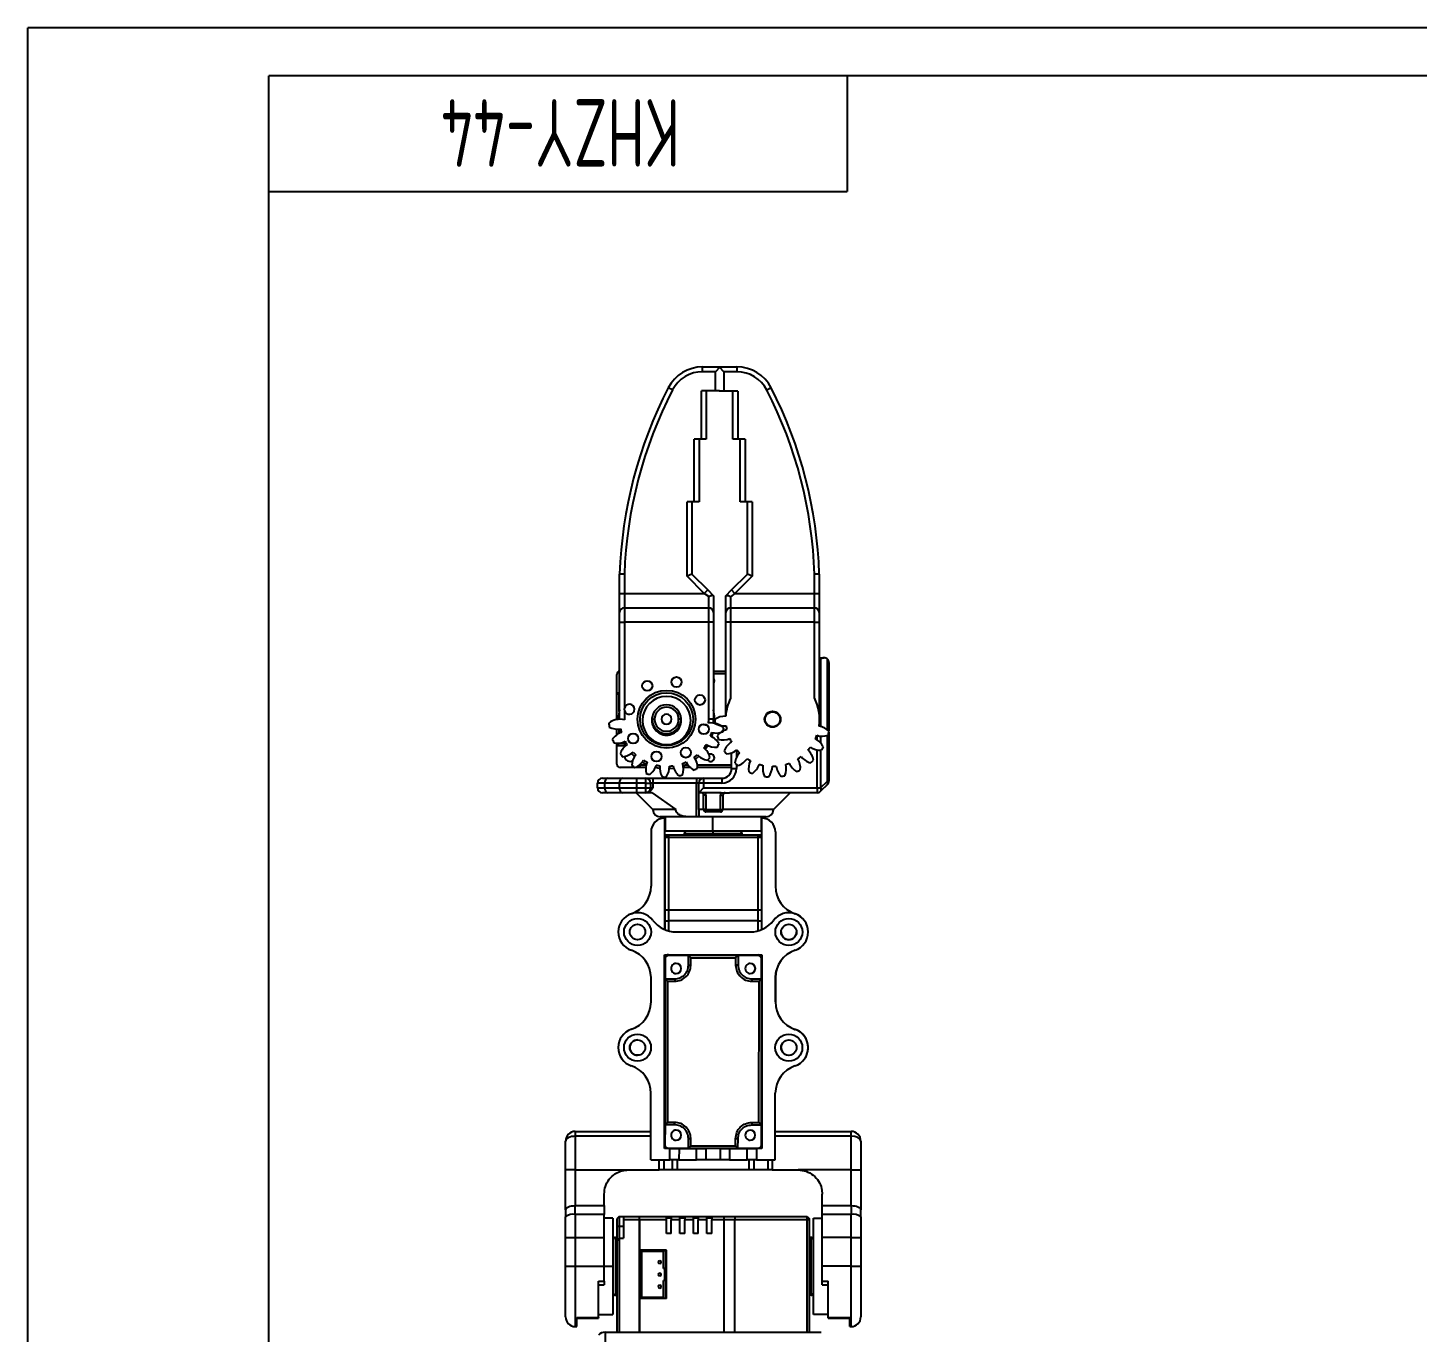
# Model space of a CAD drawing. Header units: millimetres. Extents: x 87 to 927, y 46 to 640.
# Drawn here: x 86.9 to 375.2, y 369.2 to 640 of the extents above; entities that cross this region are included whole.
import ezdxf
from ezdxf.enums import TextEntityAlignment as Align

# ---------------------------------------------------------------- set-up
doc = ezdxf.new("R2010")
doc.units = ezdxf.units.MM
for name, color, linetype in [('1轮廓实线层', 7, 'Continuous'), ('2细线层', 4, 'Continuous'), ('6文字层', 3, 'Continuous'), ('图框层', 7, 'Continuous')]:
    doc.layers.add(name, color=color, linetype=linetype)
doc.styles.add('PC_TEXTSTYLE', font='ISOCP.SHX', dxfattribs={"width": 0.707, "bigfont": 'GBCBIG.SHX'})

# ---------------------------------------------------------------- blocks, each defined once
blk = doc.blocks.new('ZwmFrameMain_图样代号')
at = {"layer": '2细线层', "linetype": 'Continuous'}
for p in [(60, 0), (0, -12)]:
    blk.add_line(p, (60, -12), dxfattribs=at)
at = {"layer": '6文字层', "style": 'PC_TEXTSTYLE', "width": 2.827942}
blk.add_attdef('图样代号', text='', height=7, rotation=180, dxfattribs=at).set_placement((58.24, -2.4), (2.35, -2.4), align=Align.FIT)
blk = doc.blocks.new('ZwmFrameMain_A3^_^无分区图框^_^landscape')
at = {"layer": '1轮廓实线层'}
for p in [(0, 0), (390, 287)]:
    blk.add_line(p, (0, 287), dxfattribs=at)
at = {"layer": '2细线层'}
for p in [(-25, -5), (395, 292)]:
    blk.add_line(p, (-25, 292), dxfattribs=at)

msp = doc.modelspace()

# ---------------------------------------------------------------- linework, layer by layer
at = {"color": 7, "linetype": 'Continuous', "lineweight": 25}
for p, q in [((226.908, 568.596), (226.908, 569.596)), ((226.908, 569.596), (230.59, 569.596)), ((229.59, 568.596), (226.908, 568.596)), ((229.59, 568.596), (230.59, 569.596)), ((229.59, 564.596), (229.59, 568.596)), ((230.32, 569.587), (231.32, 568.587)), ((230.59, 569.596), (230.59, 569.587)), ((230.59, 569.587), (234.03, 569.587)), ((231.32, 568.587), (231.32, 564.587)), ((234.03, 568.587), (231.32, 568.587)), ((234.03, 569.587), (234.03, 568.587)), ((220.69, 564.811), (219.802, 565.27)), ((241.15, 565.236), (240.26, 564.78)), ((229.59, 564.596), (226.69, 564.596)), ((226.69, 554.596), (226.69, 564.596)), ((227.69, 564.596), (227.69, 554.596)), ((230.455, 564.596), (229.59, 564.596)), ((230.32, 564.587), (230.32, 564.596)), ((231.32, 564.587), (230.32, 564.587)), ((234.22, 564.587), (231.32, 564.587)), ((233.22, 554.587), (233.22, 564.587)), ((234.22, 564.587), (234.22, 554.587)), ((226.69, 554.596), (225.19, 554.596)), ((225.19, 541.596), (225.19, 554.596)), ((226.19, 554.596), (226.19, 541.596)), ((227.69, 554.596), (226.69, 554.596)), ((234.22, 554.587), (233.22, 554.587)), ((235.72, 554.587), (234.22, 554.587)), ((234.72, 541.587), (234.72, 554.587)), ((235.72, 554.587), (235.72, 541.587)), ((225.19, 541.596), (223.69, 541.596)), ((223.69, 526.182), (223.69, 541.596)), ((224.69, 541.596), (224.69, 526.596)), ((226.19, 541.596), (225.19, 541.596)), ((235.72, 541.587), (234.72, 541.587)), ((237.22, 541.587), (235.72, 541.587)), ((236.22, 526.587), (236.22, 541.587)), ((237.22, 541.587), (237.22, 526.173)), ((209.69, 522.596), (209.69, 526.596)), ((210.69, 526.579), (210.69, 522.596)), ((224.69, 526.596), (223.69, 526.182)), ((227.275, 522.596), (223.69, 526.182)), ((224.69, 526.596), (227.983, 523.303)), ((232.927, 523.294), (236.22, 526.587)), ((237.22, 526.173), (233.634, 522.587)), ((237.22, 526.173), (236.22, 526.587)), ((250.123, 522.587), (250.123, 526.572)), ((251.123, 526.587), (251.123, 522.587)), ((209.69, 522.596), (210.69, 522.596)), ((209.69, 518.596), (209.69, 522.596)), ((210.69, 522.596), (210.69, 519.596)), ((210.69, 522.596), (227.275, 522.596)), ((227.983, 523.303), (227.275, 522.596)), ((228.19, 521.91), (227.275, 522.596)), ((227.983, 523.303), (229.178, 522.107)), ((228.19, 519.596), (228.19, 521.91)), ((229.178, 522.107), (229.19, 522.096)), ((229.19, 522.096), (229.19, 518.596)), ((231.72, 522.087), (231.731, 522.099)), ((231.72, 518.587), (231.72, 522.087)), ((231.731, 522.099), (232.927, 523.294)), ((233.634, 522.587), (232.72, 521.902)), ((232.72, 521.902), (232.72, 519.587)), ((233.634, 522.587), (232.927, 523.294)), ((233.634, 522.587), (250.123, 522.587)), ((250.123, 519.587), (250.123, 522.587)), ((250.123, 522.587), (251.123, 522.587)), ((251.123, 522.587), (251.123, 518.587)), ((210.69, 519.596), (210.69, 516.596)), ((210.69, 519.596), (228.19, 519.596)), ((228.19, 516.596), (228.19, 519.596)), ((232.72, 519.587), (232.72, 516.587)), ((232.72, 519.587), (250.123, 519.587)), ((250.123, 516.587), (250.123, 519.587)), ((209.69, 516.596), (209.69, 518.596)), ((209.69, 496.466), (209.69, 516.596)), ((209.69, 516.596), (210.69, 516.596)), ((210.69, 516.596), (210.69, 498.774)), ((228.19, 516.596), (210.69, 516.596)), ((228.19, 496.466), (228.19, 516.596)), ((229.19, 516.596), (228.19, 516.596)), ((229.19, 518.596), (229.19, 516.596)), ((229.19, 516.596), (229.19, 496.466)), ((231.72, 516.587), (231.72, 518.587)), ((231.72, 497.231), (231.72, 516.587)), ((232.72, 516.587), (231.72, 516.587)), ((232.72, 516.587), (232.72, 500.828)), ((250.123, 516.587), (232.72, 516.587)), ((250.123, 500.899), (250.123, 516.587)), ((250.123, 516.587), (251.123, 516.587)), ((251.123, 518.587), (251.123, 516.587)), ((251.123, 516.587), (251.123, 497.601)), ((251.123, 509.216), (252.115, 509.216)), ((251.123, 508.639), (251.408, 508.923)), ((253.115, 508.216), (253.115, 493.972)), ((209.115, 501.966), (209.115, 505.766)), ((229.19, 506.466), (231.72, 506.466)), ((229.19, 505.966), (231.72, 505.966)), ((209.115, 501.966), (209.615, 501.466)), ((209.115, 501.966), (209.69, 501.966)), ((209.115, 496.403), (209.115, 501.966)), ((209.615, 501.466), (209.69, 501.466)), ((209.615, 498.079), (209.615, 501.466)), ((210.69, 498.307), (210.69, 496.364)), ((216.44, 496.466), (216.94, 496.466)), ((222.44, 496.466), (221.94, 496.466)), ((229.19, 496.466), (228.19, 496.466)), ((209.115, 493.235), (209.115, 494.442)), ((209.615, 494.353), (209.786, 493.607)), ((209.615, 493.528), (209.615, 494.353)), ((227.44, 495.316), (227.625, 495.335)), ((253.115, 493.692), (253.115, 483.63)), ((209.115, 490.966), (209.115, 491.499)), ((209.615, 491.466), (209.115, 490.966)), ((210.929, 490.966), (209.115, 490.966)), ((209.115, 487.166), (209.115, 490.966)), ((209.615, 491.466), (209.615, 491.524)), ((210.64, 491.466), (209.615, 491.466)), ((210.498, 491.739), (210.929, 490.966)), ((227.48, 490.27), (227.981, 491.015)), ((214.41, 487.573), (215.233, 487.144)), ((225.432, 488.21), (226.141, 488.793)), ((232.94, 486.216), (232.94, 489.483)), ((212.806, 486.466), (209.815, 486.466)), ((213.615, 486.466), (212.988, 486.466)), ((213.615, 486.466), (214.115, 486.966)), ((213.615, 486.466), (213.615, 486.821)), ((215.112, 486.466), (213.615, 486.466)), ((214.115, 486.966), (214.115, 487.241)), ((215.189, 486.966), (214.115, 486.966)), ((217.218, 486.466), (217.098, 486.466)), ((220.013, 486.232), (220.947, 486.33)), ((224.351, 486.466), (222.919, 486.466)), ((223.886, 486.966), (223.239, 486.966)), ((232.94, 486.966), (225.824, 486.966)), ((232.94, 486.466), (225.856, 486.466)), ((232.94, 486.216), (233.94, 486.216)), ((206.579, 483.216), (205.115, 483.216)), ((205.115, 482.216), (205.115, 483.216)), ((205.115, 482.216), (206.579, 482.216)), ((206.115, 484.216), (207.286, 484.216)), ((209.65, 483.216), (206.579, 483.216)), ((206.579, 483.216), (206.579, 482.216)), ((206.579, 482.216), (209.65, 482.216)), ((207.286, 484.216), (210.357, 484.216)), ((213.186, 483.216), (209.65, 483.216)), ((209.65, 482.216), (209.65, 483.216)), ((209.65, 482.216), (213.186, 482.216)), ((210.357, 484.216), (213.186, 484.216)), ((213.186, 484.216), (213.186, 483.216)), ((213.186, 484.216), (215.118, 484.216)), ((215.118, 483.216), (213.186, 483.216)), ((213.186, 483.216), (213.186, 482.216)), ((213.186, 482.216), (213.186, 481.216)), ((213.186, 482.216), (215.118, 482.216)), ((215.118, 483.216), (215.118, 484.216)), ((215.118, 484.216), (216.618, 484.216)), ((215.118, 482.216), (215.118, 483.216)), ((215.118, 483.216), (216.118, 483.216)), ((215.118, 481.216), (215.118, 482.216)), ((215.118, 482.216), (216.118, 482.216)), ((216.118, 483.216), (216.118, 482.216)), ((216.618, 483.216), (216.118, 483.216)), ((216.118, 482.216), (216.618, 482.216)), ((216.618, 484.216), (216.618, 483.216)), ((216.618, 484.216), (225.618, 484.216)), ((216.618, 483.216), (216.618, 482.216)), ((225.618, 483.216), (216.618, 483.216)), ((225.618, 484.216), (225.618, 483.216)), ((225.618, 484.216), (227.118, 484.216)), ((226.118, 483.216), (225.618, 483.216)), ((225.618, 476.216), (225.618, 483.216)), ((226.118, 481.216), (226.118, 483.216)), ((227.118, 483.216), (226.118, 483.216)), ((227.118, 482.216), (226.118, 481.216)), ((227.118, 484.216), (227.118, 483.216)), ((227.118, 484.216), (230.94, 484.216)), ((230.94, 483.216), (227.118, 483.216)), ((227.118, 483.216), (227.118, 482.216)), ((227.118, 482.216), (250.7, 482.216)), ((230.94, 484.216), (230.94, 483.216)), ((250.7, 482.216), (250.7, 481.216)), ((250.7, 482.216), (251.408, 482.216)), ((251.408, 482.216), (252.822, 483.63)), ((252.822, 482.923), (251.408, 481.509)), ((252.822, 483.63), (253.115, 483.63)), ((207.286, 481.216), (206.115, 481.216)), ((210.357, 481.216), (207.286, 481.216)), ((213.186, 481.216), (210.357, 481.216)), ((213.115, 481.216), (216.615, 477.716)), ((215.118, 481.216), (213.186, 481.216)), ((215.203, 481.216), (215.118, 481.216)), ((216.467, 481.216), (215.203, 481.216)), ((216.467, 481.216), (221.355, 477.716)), ((227.481, 481.216), (226.118, 481.216)), ((226.118, 477.716), (226.118, 481.216)), ((227.615, 480.716), (227.115, 480.716)), ((227.115, 477.716), (227.115, 480.716)), ((230.749, 481.216), (227.481, 481.216)), ((227.615, 480.716), (227.615, 477.716)), ((230.615, 480.716), (231.115, 480.716)), ((230.615, 477.716), (230.615, 480.716)), ((230.749, 481.216), (232.481, 481.216)), ((231.115, 480.716), (231.115, 477.716)), ((250.7, 481.216), (232.481, 481.216)), ((241.615, 477.716), (245.115, 481.216)), ((221.355, 477.716), (216.615, 477.716)), ((224.119, 476.216), (218.115, 476.216)), ((219.015, 475.916), (219.015, 452.815)), ((219.115, 475.916), (219.015, 475.916)), ((219.115, 476.216), (219.115, 473.216)), ((225.618, 476.216), (224.119, 476.216)), ((226.118, 476.216), (225.618, 476.216)), ((227.115, 477.716), (226.118, 477.716)), ((240.115, 476.216), (226.118, 476.216)), ((227.615, 477.716), (227.115, 477.716)), ((227.615, 477.716), (230.615, 477.716)), ((227.615, 477.716), (227.615, 477.216)), ((230.615, 477.216), (227.615, 477.216)), ((229.06, 473.216), (229.06, 476.216)), ((230.615, 477.716), (230.615, 477.216)), ((230.615, 477.716), (231.115, 477.716)), ((241.615, 477.716), (231.115, 477.716)), ((239.115, 473.216), (239.115, 476.216)), ((239.215, 475.916), (239.115, 475.916)), ((239.215, 452.809), (239.215, 475.916)), ((216.215, 473.116), (216.215, 461.79)), ((229.06, 473.216), (219.115, 473.216)), ((239.115, 473.216), (229.06, 473.216)), ((229.115, 472.716), (229.115, 473.216)), ((242.015, 473.116), (242.015, 461.79)), ((219.615, 472.416), (219.015, 472.416)), ((219.515, 471.916), (219.015, 472.416)), ((219.115, 471.916), (219.615, 472.416)), ((219.115, 456.916), (219.115, 471.916)), ((219.815, 472.416), (219.615, 472.416)), ((238.415, 472.416), (219.815, 472.416)), ((219.815, 472.416), (219.815, 471.916)), ((219.815, 471.916), (219.815, 456.916)), ((238.415, 471.916), (219.815, 471.916)), ((223.115, 472.716), (223.115, 472.416)), ((229.115, 472.716), (229.115, 472.416)), ((235.115, 472.416), (235.115, 472.716)), ((238.415, 471.916), (238.415, 472.416)), ((238.615, 472.416), (238.415, 472.416)), ((238.415, 456.916), (238.415, 471.916)), ((239.215, 472.416), (238.67, 472.416)), ((238.925, 472.126), (239.215, 472.416)), ((239.115, 471.916), (239.115, 456.916)), ((219.115, 456.916), (219.815, 456.916)), ((219.115, 454.616), (219.115, 456.916)), ((219.815, 456.916), (238.415, 456.916)), ((219.815, 456.916), (219.815, 454.616)), ((238.415, 456.916), (239.115, 456.916)), ((238.415, 454.616), (238.415, 456.916)), ((239.115, 456.916), (239.115, 454.616)), ((219.115, 454.616), (219.815, 454.616)), ((219.115, 452.772), (219.115, 454.616)), ((238.415, 454.616), (219.815, 454.616)), ((238.415, 454.616), (239.115, 454.616)), ((239.115, 454.616), (239.115, 452.766)), ((221.415, 452.313), (236.815, 452.308)), ((219, 407.394), (219.013, 447.594)), ((219.013, 447.594), (219.824, 447.594)), ((219.824, 447.594), (238.424, 447.588)), ((223.974, 447.433), (219.824, 447.434)), ((223.973, 445.433), (223.974, 447.433)), ((223.974, 447.433), (224.474, 446.932)), ((234.274, 447.429), (223.974, 447.433)), ((224.473, 445.432), (224.474, 446.932)), ((224.474, 446.932), (233.774, 446.93)), ((233.774, 446.93), (233.773, 445.43)), ((233.774, 446.93), (234.274, 447.429)), ((234.274, 447.429), (234.273, 445.429)), ((238.424, 447.428), (234.274, 447.429)), ((238.424, 447.588), (239.213, 447.588)), ((239.213, 447.588), (239.2, 407.388)), ((219.124, 446.734), (219.123, 442.584)), ((223.973, 445.433), (224.473, 445.432)), ((234.273, 445.429), (233.773, 445.43)), ((239.123, 442.578), (239.124, 446.728)), ((216.21, 437.789), (216.212, 442.841)), ((219.123, 442.584), (219.113, 412.284)), ((219.622, 442.084), (219.123, 442.584)), ((219.123, 442.584), (221.123, 442.584)), ((219.622, 442.084), (219.613, 412.784)), ((219.622, 442.084), (221.122, 442.084)), ((221.123, 442.584), (221.122, 442.084)), ((237.123, 442.578), (237.122, 442.078)), ((237.122, 442.078), (238.622, 442.078)), ((237.123, 442.578), (239.123, 442.578)), ((238.613, 412.778), (238.622, 442.078)), ((239.123, 442.578), (238.622, 442.078)), ((239.113, 412.278), (239.123, 442.578)), ((242.01, 437.781), (242.012, 442.833)), ((242.015, 442.842), (242.015, 437.79)), ((216.2, 404.995), (216.204, 418.841)), ((242, 404.987), (242.004, 418.833)), ((219.113, 412.284), (219.613, 412.784)), ((221.113, 412.784), (219.613, 412.784)), ((221.113, 412.284), (221.113, 412.784)), ((237.113, 412.778), (238.613, 412.778)), ((237.113, 412.778), (237.113, 412.278)), ((238.613, 412.778), (239.113, 412.278)), ((200.49, 410.916), (200.49, 409.916)), ((200.49, 410.916), (216.202, 410.916)), ((200.49, 409.916), (200.49, 402.916)), ((219.113, 412.284), (219.112, 408.134)), ((221.113, 412.284), (219.113, 412.284)), ((223.961, 407.433), (223.962, 409.433)), ((223.962, 409.433), (224.462, 409.432)), ((224.462, 407.932), (224.462, 409.432)), ((233.762, 407.93), (233.762, 409.43)), ((233.762, 409.43), (234.262, 409.429)), ((234.261, 407.429), (234.262, 409.429)), ((237.113, 412.278), (239.113, 412.278)), ((239.112, 408.128), (239.113, 412.278)), ((242.002, 410.916), (257.74, 410.916)), ((257.74, 409.916), (257.74, 410.916)), ((257.74, 402.916), (257.74, 409.916)), ((198.49, 402.916), (198.49, 408.916)), ((220.098, 407.394), (219, 407.394)), ((219.811, 407.434), (223.961, 407.433)), ((220.098, 404.994), (220.098, 407.394)), ((220.098, 407.394), (222.019, 407.393)), ((222.019, 407.393), (222.018, 404.993)), ((222.019, 407.393), (225.682, 407.392)), ((222.1, 407.433), (222.1, 407.393)), ((224.462, 407.932), (223.961, 407.433)), ((223.961, 407.433), (234.261, 407.429)), ((224.462, 407.932), (233.762, 407.93)), ((225.681, 404.992), (225.682, 407.392)), ((225.682, 407.392), (227.602, 407.391)), ((227.602, 407.391), (227.602, 404.991)), ((230.598, 407.39), (227.602, 407.391)), ((230.598, 404.99), (230.598, 407.39)), ((230.598, 407.39), (232.519, 407.39)), ((232.519, 407.39), (232.518, 404.99)), ((232.519, 407.39), (236.182, 407.389)), ((234.261, 407.429), (233.762, 407.93)), ((234.261, 407.429), (238.411, 407.428)), ((236.1, 407.429), (236.1, 407.389)), ((236.181, 404.989), (236.182, 407.389)), ((236.182, 407.389), (238.102, 407.388)), ((238.102, 407.388), (238.102, 404.988)), ((239.2, 407.388), (238.102, 407.388)), ((259.74, 408.916), (259.74, 402.916)), ((216.2, 404.995), (220.098, 404.994)), ((222.018, 404.993), (220.098, 404.994)), ((220.629, 404.994), (220.629, 402.916)), ((222.018, 404.993), (225.681, 404.992)), ((227.602, 404.991), (225.681, 404.992)), ((230.598, 404.99), (227.602, 404.991)), ((232.518, 404.99), (230.598, 404.99)), ((232.518, 404.99), (236.181, 404.989)), ((238.102, 404.988), (236.181, 404.989)), ((237.6, 402.916), (237.6, 404.988)), ((238.102, 404.988), (242, 404.987)), ((200.49, 402.916), (198.49, 402.916)), ((198.49, 394.64), (198.49, 402.916)), ((200.49, 402.916), (200.49, 395.521)), ((200.49, 402.916), (211.49, 402.916)), ((211.49, 402.916), (217.927, 402.916)), ((218.867, 402.916), (217.927, 402.916)), ((220.629, 402.916), (218.867, 402.916)), ((221.629, 402.916), (220.629, 402.916)), ((236.6, 402.916), (221.629, 402.916)), ((237.6, 402.916), (236.6, 402.916)), ((240.487, 402.916), (237.6, 402.916)), ((241.353, 402.916), (240.487, 402.916)), ((241.353, 402.916), (246.74, 402.916)), ((257.74, 402.916), (246.74, 402.916)), ((257.74, 395.521), (257.74, 402.916)), ((257.74, 402.916), (259.74, 402.916)), ((259.74, 402.916), (259.74, 394.64)), ((206.49, 395.521), (206.49, 397.916)), ((251.74, 395.521), (251.74, 397.916)), ((200.49, 393.701), (200.49, 395.521)), ((200.49, 395.521), (206.49, 395.521)), ((206.49, 395.521), (206.49, 393.701)), ((251.74, 395.521), (257.74, 395.521)), ((251.74, 393.701), (251.74, 395.521)), ((257.74, 395.521), (257.74, 393.701)), ((198.49, 394.64), (198.49, 393.184)), ((198.49, 388.916), (198.49, 393.184)), ((200.49, 393.701), (200.49, 388.916)), ((206.49, 393.701), (200.49, 393.701)), ((206.49, 388.916), (206.49, 393.701)), ((208.315, 392.916), (206.49, 392.916)), ((208.315, 392.916), (208.315, 382.916)), ((209.615, 393.241), (209.115, 392.741)), ((209.115, 392.741), (209.115, 391.241)), ((209.615, 393.241), (209.615, 391.241)), ((209.615, 393.241), (210.515, 393.241)), ((210.515, 393.241), (213.815, 393.241)), ((210.515, 393.241), (210.515, 392.541)), ((210.515, 392.541), (210.515, 388.741)), ((213.815, 392.541), (210.515, 392.541)), ((213.815, 392.541), (213.815, 393.241)), ((213.815, 393.241), (219.415, 393.241)), ((213.815, 369.241), (213.815, 392.541)), ((213.815, 392.541), (213.815, 386.238)), ((219.415, 392.541), (213.815, 392.541)), ((219.415, 392.541), (219.415, 393.241)), ((219.415, 393.241), (220.415, 393.241)), ((219.415, 392.991), (220.415, 392.991)), ((220.415, 392.891), (219.415, 392.891)), ((219.415, 389.741), (219.415, 392.541)), ((220.415, 393.241), (222.215, 393.241)), ((220.415, 393.241), (220.415, 392.541)), ((220.415, 389.741), (220.415, 392.541)), ((222.215, 392.541), (220.415, 392.541)), ((222.215, 392.541), (222.215, 393.241)), ((222.215, 393.241), (223.215, 393.241)), ((222.215, 392.991), (223.215, 392.991)), ((223.215, 392.891), (222.215, 392.891)), ((222.215, 389.741), (222.215, 392.541)), ((223.215, 393.241), (225.015, 393.241)), ((223.215, 393.241), (223.215, 392.541)), ((223.215, 389.741), (223.215, 392.541)), ((225.015, 392.541), (223.215, 392.541)), ((225.015, 392.541), (225.015, 393.241)), ((225.015, 393.241), (226.015, 393.241)), ((225.015, 392.991), (226.015, 392.991)), ((226.015, 392.891), (225.015, 392.891)), ((225.015, 389.741), (225.015, 392.541)), ((226.015, 393.241), (227.815, 393.241)), ((226.015, 393.241), (226.015, 392.541)), ((226.015, 389.741), (226.015, 392.541)), ((227.815, 392.541), (226.015, 392.541)), ((227.815, 392.541), (227.815, 393.241)), ((227.815, 393.241), (228.815, 393.241)), ((227.815, 392.991), (228.815, 392.991)), ((228.815, 392.891), (227.815, 392.891)), ((227.815, 389.741), (227.815, 392.541)), ((228.815, 393.241), (231.315, 393.241)), ((228.815, 393.241), (228.815, 392.541)), ((228.815, 389.741), (228.815, 392.541)), ((231.315, 392.541), (228.815, 392.541)), ((231.315, 393.241), (233.615, 393.241)), ((231.315, 393.241), (231.315, 392.541)), ((233.615, 392.541), (231.315, 392.541)), ((231.315, 392.541), (231.315, 369.241)), ((233.615, 393.241), (248.615, 393.241)), ((233.615, 393.241), (233.615, 392.541)), ((233.615, 369.241), (233.615, 392.541)), ((248.615, 392.541), (233.615, 392.541)), ((248.615, 393.241), (249.115, 392.741)), ((248.615, 369.241), (248.615, 392.541)), ((249.115, 392.541), (249.115, 392.741)), ((249.115, 369.241), (249.115, 392.541)), ((249.915, 372.916), (249.915, 392.916)), ((249.915, 392.916), (251.74, 392.916)), ((251.74, 388.916), (251.74, 393.701)), ((257.74, 393.701), (251.74, 393.701)), ((257.74, 388.916), (257.74, 393.701)), ((259.74, 393.184), (259.74, 394.64)), ((259.74, 393.184), (259.74, 388.916)), ((209.115, 391.241), (209.615, 391.241)), ((209.615, 391.241), (210.515, 391.241)), ((220.415, 389.741), (219.415, 389.741)), ((223.215, 389.741), (222.215, 389.741)), ((226.015, 389.741), (225.015, 389.741)), ((228.815, 389.741), (227.815, 389.741)), ((198.49, 388.916), (200.49, 388.916)), ((198.49, 382.916), (198.49, 388.916)), ((200.49, 388.916), (200.49, 382.916)), ((200.49, 388.916), (206.49, 388.916)), ((206.49, 382.916), (206.49, 388.916)), ((208.815, 388.916), (208.815, 376.916)), ((208.815, 388.916), (209.115, 388.916)), ((209.115, 388.241), (209.615, 388.741)), ((209.115, 388.241), (209.115, 369.241)), ((209.615, 388.741), (209.615, 369.241)), ((209.615, 388.741), (210.515, 388.741)), ((249.415, 388.916), (249.115, 388.916)), ((249.415, 376.916), (249.415, 388.916)), ((257.74, 388.916), (251.74, 388.916)), ((251.74, 382.916), (251.74, 388.916)), ((257.74, 382.916), (257.74, 388.916)), ((257.74, 388.916), (259.74, 388.916)), ((259.74, 388.916), (259.74, 382.916)), ((219.415, 386.238), (213.815, 386.238)), ((214.015, 386.188), (214.015, 376.288)), ((214.015, 386.188), (219.215, 386.188)), ((214.015, 386.188), (219.215, 386.188)), ((214.015, 386.188), (214.015, 386.188)), ((218.815, 385.988), (214.215, 385.988)), ((214.215, 385.988), (214.215, 376.488)), ((218.815, 385.988), (214.215, 385.988)), ((217.715, 383.778), (217.715, 383.776)), ((218.015, 383.478), (218.015, 383.476)), ((218.315, 383.776), (218.315, 383.778)), ((218.815, 382.495), (218.815, 385.988)), ((219.215, 386.188), (219.215, 376.288)), ((219.215, 386.188), (219.215, 386.188)), ((219.415, 376.238), (219.415, 386.238)), ((198.49, 372.416), (198.49, 382.916)), ((198.49, 382.916), (200.49, 382.916)), ((200.49, 382.916), (206.49, 382.916)), ((206.49, 379.855), (206.49, 382.916)), ((208.315, 382.916), (208.315, 372.916)), ((217.715, 381.238), (217.715, 381.236)), ((218.015, 380.938), (218.015, 380.936)), ((218.315, 381.236), (218.315, 381.238)), ((219.015, 382.495), (218.815, 382.495)), ((218.815, 382.495), (219.015, 382.495)), ((218.815, 382.495), (218.815, 382.495)), ((219.015, 382.495), (219.015, 379.981)), ((257.74, 382.916), (251.74, 382.916)), ((251.74, 379.855), (251.74, 382.916)), ((257.74, 382.916), (259.74, 382.916)), ((259.74, 382.916), (259.74, 372.416)), ((205.29, 379.855), (206.49, 379.855)), ((205.29, 372.319), (205.29, 379.855)), ((205.29, 379.1), (206.49, 379.1)), ((205.29, 377.916), (205.315, 377.916)), ((205.315, 372.916), (205.315, 379.1)), ((206.49, 379.855), (206.49, 379.1)), ((217.715, 378.698), (217.715, 378.696)), ((218.015, 378.398), (218.015, 378.396)), ((218.315, 378.696), (218.315, 378.698)), ((218.815, 376.488), (218.815, 379.981)), ((219.015, 379.981), (218.815, 379.981)), ((251.74, 379.855), (252.94, 379.855)), ((251.74, 379.1), (251.74, 379.855)), ((251.74, 379.1), (252.94, 379.1)), ((252.915, 379.1), (252.915, 372.916)), ((252.94, 377.916), (252.915, 377.916)), ((252.94, 372.319), (252.94, 379.855)), ((208.815, 376.916), (209.115, 376.916)), ((213.815, 376.238), (213.815, 369.241)), ((219.415, 376.238), (213.815, 376.238)), ((214.015, 376.288), (219.215, 376.288)), ((214.015, 376.288), (219.215, 376.288)), ((214.015, 376.288), (214.015, 376.288)), ((214.215, 376.488), (218.815, 376.488)), ((219.215, 376.288), (219.215, 376.288)), ((249.415, 376.916), (249.115, 376.916)), ((200.79, 372.319), (205.29, 372.319)), ((200.79, 370.416), (200.79, 372.319)), ((200.79, 372.167), (205.29, 372.167)), ((205.29, 372.319), (205.29, 372.167)), ((205.315, 372.916), (208.315, 372.916)), ((252.915, 372.916), (249.915, 372.916)), ((252.94, 372.319), (257.44, 372.319)), ((252.94, 372.167), (252.94, 372.319)), ((252.94, 372.167), (257.44, 372.167)), ((257.44, 370.416), (257.44, 372.319)), ((200.49, 370.416), (200.79, 370.416)), ((206.693, 369.241), (251.536, 369.241)), ((206.693, 369.241), (206.693, 367.241)), ((257.44, 370.416), (257.74, 370.416))]:
    msp.add_line(p, q, dxfattribs=at)
at = {"color": 8, "linetype": 'Continuous', "lineweight": 25}
for p, q in [((251.408, 508.923), (251.408, 494.977)), ((252.822, 494.242), (252.822, 508.923)), ((250.7, 492.154), (250.7, 493.097)), ((252.822, 483.63), (252.822, 493.09)), ((251.408, 492.958), (251.408, 491.544)), ((233.94, 490.016), (233.94, 488.529)), ((250.7, 482.216), (250.7, 490.089)), ((251.408, 490.02), (251.408, 482.216)), ((233.94, 487.098), (233.94, 486.216)), ((229.115, 472.716), (223.115, 472.716)), ((235.115, 472.716), (229.115, 472.716)), ((219.815, 454.616), (219.815, 452.531)), ((238.415, 452.525), (238.415, 454.616)), ((216.201, 409.916), (200.49, 409.916)), ((257.74, 409.916), (242.001, 409.916)), ((217.927, 402.916), (217.927, 404.994)), ((218.867, 404.994), (218.867, 402.916)), ((221.629, 404.993), (221.629, 402.916)), ((236.6, 402.916), (236.6, 404.989)), ((240.487, 402.916), (240.487, 404.987)), ((241.353, 404.987), (241.353, 402.916)), ((200.49, 382.916), (200.49, 370.416)), ((206.49, 382.916), (208.315, 382.916)), ((257.74, 370.416), (257.74, 382.916))]:
    msp.add_line(p, q, dxfattribs=at)
at = {"color": 7, "linetype": 'Continuous', "lineweight": 25, "flags": 128}
for points in [[(229.322, 504.716), (229.213, 504.918), (229.19, 504.947)], [(229.19, 503.984), (229.308, 504.179), (229.365, 504.466)], [(225.843, 501.37), (225.733, 501.236), (225.52, 501.079)], [(209.69, 498.438), (209.482, 497.139), (209.44, 496.341)], [(229.422, 495.627), (229.397, 497.139), (229.19, 498.438)], [(227.004, 495.429), (227.095, 495.384), (227.44, 495.316)], [(228.844, 492.816), (229.058, 493.479), (229.106, 493.652)], [(212.144, 489.376), (212.703, 488.826), (212.861, 488.685)], [(217.109, 486.491), (217.602, 486.386), (218.03, 486.316)], [(222.87, 486.823), (223.052, 486.891), (223.73, 487.183)], [(238.615, 472.416), (238.895, 472.136), (239.115, 471.916)], [(242.015, 442.842), (242.087, 443.772), (242.226, 444.422)], [(243.215, 428.316), (243.336, 428.928), (243.54, 429.283)], [(198.49, 394.64), (198.528, 394.812), (198.642, 394.977), (198.827, 395.13), (199.075, 395.263), (199.379, 395.373), (199.724, 395.454), (200.1, 395.505), (200.49, 395.521)], [(257.74, 395.521), (258.13, 395.505), (258.505, 395.454), (258.851, 395.373), (259.154, 395.263), (259.403, 395.13), (259.587, 394.977), (259.701, 394.812), (259.74, 394.64)], [(249.115, 392.541), (248.835, 392.541), (248.615, 392.541)]]:
    msp.add_lwpolyline(points, dxfattribs=at)
at = {"color": 7, "linetype": 'Continuous', "lineweight": 25}
for centre, radius in [((221.514, 504.192), 1.05), ((219.44, 496.466), 6), ((219.44, 496.466), 5.5), ((215.443, 503.396), 1.05), ((226.37, 500.462), 1.05), ((241.44, 496.466), 1.65), ((241.44, 496.466), 1.55), ((212.509, 492.47), 1.05), ((227.166, 494.391), 1.05), ((223.436, 489.536), 1.05), ((217.365, 488.74), 1.05), ((213.415, 452.316), 2.8), ((213.415, 452.316), 1.6), ((244.815, 452.306), 2.8), ((244.815, 452.306), 1.6), ((213.407, 428.316), 2.8), ((213.407, 428.316), 1.6), ((244.807, 428.306), 2.8), ((244.807, 428.306), 1.6)]:
    msp.add_circle(centre, radius, dxfattribs=at)
for centre, radius, start, end in [((226.908, 561.596), 8, 90, 152.6587), ((226.908, 561.596), 7, 90, 152.6587), ((234.03, 561.587), 8, 27.13885, 90), ((234.03, 561.587), 7, 27.13885, 90), ((300.636, 523.475), 91, 152.6587, 178.03452), ((160.168, 523.727), 91, 1.80122, 27.13885), ((300.636, 523.475), 90, 152.6587, 178.02363), ((160.168, 523.727), 90, 1.8112, 27.13885), ((210.69, 518.596), 1, 90, 180), ((228.19, 518.596), 1, 0, 90), ((232.72, 518.587), 1, 90, 180), ((250.123, 518.587), 1, 0, 90), ((252.115, 508.216), 1, 90, 135), ((252.115, 508.216), 1, 45, 90), ((252.115, 508.216), 1, 0, 45), ((209.815, 505.766), 0.7, 100.28656, 180), ((228.615, 504.466), 0.75, 0, 19.47122), ((211.713, 498.541), 1.05, 192.84623, 167.15377), ((219.44, 496.216), 5, 90, 270), ((219.44, 496.466), 3, 0, 180), ((219.44, 496.466), 2.5, 0, 180), ((219.44, 496.216), 5, 270, 90), ((241.44, 496.466), 9.75, 153.42547, 176.34435), ((241.44, 496.466), 9.75, 351.64577, 27.04655), ((209.811, 492.706), 3.762, 76.49795, 128.53301), ((219.44, 496.216), 3.05, 166.15216, 270), ((219.44, 496.466), 3, 180, 0), ((219.44, 496.466), 2.5, 180, 0), ((219.44, 496.466), 1.05, 0, 180), ((219.44, 496.466), 1.05, 180, 0), ((219.44, 496.216), 3.05, 270, 13.84784), ((219.44, 496.466), 8.75, 354.63245, 0), ((219.44, 496.466), 9.75, 355.30142, 0), ((231.591, 493.327), 3.762, 88.19649, 124.87736), ((241.44, 496.466), 12, 180.24951, 184.10425), ((219.44, 496.466), 12, 183.90515, 187.7599), ((209.25, 498.202), 3.762, 243.13204, 279.81291), ((211.261, 490.145), 3.762, 108.21577, 144.89665), ((219.44, 496.466), 9.75, 191.66505, 196.36364), ((228.728, 491.93), 3.762, 46.76841, 98.81281), ((219.44, 496.466), 9.75, 338.93778, 343.63636), ((229.737, 497.361), 3.762, 255.4885, 292.16937), ((231.381, 498.848), 3.762, 239.47639, 276.15727), ((232.874, 490.68), 3.762, 104.56013, 141.241), ((241.44, 496.466), 12, 196.61314, 200.46789), ((219.44, 496.466), 12, 347.54152, 351.39626), ((241.44, 496.466), 9.75, 188.0094, 192.70799), ((241.44, 496.466), 9.75, 335.28213, 339.98071), ((251.774, 496.703), 3.762, 251.83285, 288.51372), ((250.42, 491.347), 3.762, 43.11276, 79.79363), ((241.44, 496.466), 12, 343.88587, 347.74061), ((219.44, 496.466), 12, 200.26879, 204.12353), ((209.174, 495.261), 3.762, 259.49568, 296.17655), ((213.373, 488.097), 3.762, 124.57941, 161.26028), ((219.44, 496.466), 9.75, 208.02869, 212.72727), ((219.44, 496.466), 9.75, 322.57414, 327.27273), ((224.801, 487.628), 3.762, 14.04113, 50.72201), ((229.573, 494.424), 3.762, 239.12486, 275.80574), ((227.073, 489.497), 3.762, 30.40477, 67.08564), ((219.44, 496.466), 12, 331.17788, 335.03263), ((231.118, 495.918), 3.762, 255.84003, 292.5209), ((234.851, 488.501), 3.762, 120.92376, 157.60463), ((241.44, 496.466), 9.75, 204.37304, 209.07162), ((241.44, 496.466), 9.75, 318.91849, 323.61708), ((251.422, 493.782), 3.762, 235.46922, 272.15009), ((248.614, 489.024), 3.762, 26.74912, 63.42999), ((241.44, 496.466), 12, 327.52223, 331.37698), ((219.44, 496.466), 12, 216.63243, 220.48717), ((209.929, 492.417), 3.762, 275.85932, 312.54019), ((211.815, 488.777), 1.05, 181.52952, 304.16327), ((215.976, 486.727), 3.762, 140.94305, 177.62392), ((219.44, 496.466), 9.75, 224.39233, 229.09091), ((211.455, 489.902), 3.762, 292.22295, 328.90382), ((219.44, 496.466), 9.75, 240.75596, 245.45455), ((218.86, 486.146), 3.762, 157.30668, 193.98755), ((219.172, 486.133), 3.762, 341.31386, 17.99473), ((219.44, 496.466), 9.75, 289.84687, 294.54545), ((226.86, 489.27), 3.762, 206.39759, 243.07846), ((219.44, 496.466), 9.75, 306.21051, 310.90909), ((222.094, 486.476), 3.762, 357.6775, 34.35837), ((228.587, 491.652), 3.762, 222.76123, 259.4421), ((219.44, 496.466), 12, 314.81425, 318.66899), ((228.615, 488.466), 0.75, 213.85769, 340.52878), ((228.615, 488.466), 0.75, 0, 118.81032), ((228.615, 488.466), 0.75, 340.52878, 0), ((241.44, 496.466), 12, 212.97678, 216.83152), ((231.69, 493.032), 3.762, 272.20367, 308.88454), ((237.362, 486.967), 3.762, 137.2874, 173.96827), ((241.44, 496.466), 12, 229.34041, 233.19516), ((241.44, 496.466), 9.75, 220.73668, 225.43526), ((233.053, 490.424), 3.762, 288.5673, 325.24817), ((241.44, 496.466), 9.75, 237.10031, 241.7989), ((240.204, 486.203), 3.762, 153.65103, 190.33191), ((241.44, 496.466), 9.75, 286.19122, 290.88981), ((248.386, 488.811), 3.762, 202.74194, 239.42281), ((241.44, 496.466), 9.75, 302.55486, 307.25344), ((243.451, 486.327), 3.762, 354.02185, 30.70272), ((250.261, 491.078), 3.762, 219.10558, 255.78645), ((246.226, 487.304), 3.762, 10.38549, 47.06636), ((241.44, 496.466), 12, 311.1586, 315.01334), ((209.815, 487.166), 0.7, 180, 270), ((219.44, 496.466), 12, 232.99606, 236.85081), ((219.44, 496.466), 12, 249.3597, 253.21444), ((213.628, 487.918), 3.762, 308.58659, 345.26746), ((219.44, 496.466), 9.75, 257.1196, 261.81818), ((221.791, 486.4), 3.762, 173.67032, 210.35119), ((219.44, 496.466), 12, 265.72334, 269.57808), ((216.271, 486.627), 3.762, 324.95023, 1.6311), ((219.44, 496.466), 9.75, 273.48323, 278.18182), ((224.532, 487.471), 3.762, 190.03396, 226.71483), ((219.44, 496.466), 12, 282.08697, 285.94172), ((219.44, 496.466), 12, 298.45061, 302.30535), ((230.94, 486.216), 3, 270, 360), ((230.94, 486.216), 2, 270, 360), ((241.44, 496.466), 12, 245.70405, 249.55879), ((235.095, 488.306), 3.762, 304.93094, 341.61181), ((241.44, 496.466), 9.75, 253.46395, 258.16253), ((243.145, 486.271), 3.762, 170.01467, 206.69554), ((241.44, 496.466), 12, 262.06769, 265.92243), ((237.65, 486.849), 3.762, 321.29458, 357.97545), ((241.44, 496.466), 9.75, 269.82759, 274.52617), ((245.948, 487.164), 3.762, 186.37831, 223.05918), ((241.44, 496.466), 12, 278.43132, 282.28607), ((240.513, 486.171), 3.762, 337.65821, 14.33908), ((241.44, 496.466), 12, 294.79496, 298.6497), ((206.115, 483.216), 1, 90, 180), ((206.115, 482.216), 1, 180, 270), ((207.463, 483.341), 0.893, 101.42175, 188.04947), ((207.463, 482.091), 0.893, 171.95053, 258.57825), ((210.534, 483.341), 0.893, 101.42175, 188.04947), ((210.534, 482.091), 0.893, 171.95053, 258.57825), ((215.118, 483.216), 1, 0, 90), ((215.118, 482.216), 1, 270, 0), ((227.118, 483.216), 1, 90, 180), ((250.7, 482.216), 1, 270, 315), ((250.9, 481.862), 0.619, 325.14306, 34.85694), ((252.314, 483.277), 0.619, 325.14306, 34.85694), ((252.115, 483.63), 1, 315, 0), ((226.615, 480.716), 0.5, 0, 90), ((226.615, 480.716), 1, 0, 30), ((231.615, 480.716), 1, 150, 180), ((231.615, 480.716), 0.5, 90, 180), ((219.015, 473.116), 2.8, 90, 180), ((218.115, 477.716), 1.5, 180, 270), ((227.615, 477.716), 0.5, 180, 270), ((230.615, 477.716), 0.5, 270, 0), ((239.215, 473.116), 2.8, 0, 90), ((240.115, 477.716), 1.5, 270, 0), ((223.615, 472.716), 0.5, 90, 180), ((234.615, 472.716), 0.5, 0, 90), ((210.215, 461.79), 6, 288.66292, 0), ((248.015, 461.79), 6, 180, 251.33708), ((213.415, 452.316), 4, 36.85166, 251.31883), ((244.815, 452.306), 4, 288.64468, 143.11186), ((244.815, 452.316), 4, 359.91929, 71.33708), ((221.417, 458.313), 6, 216.85166, 269.98176), ((236.817, 458.308), 6, 269.98176, 323.11186), ((244.815, 452.316), 1.6, 180, 359.81189), ((210.212, 442.843), 6, 359.98176, 71.31883), ((219.824, 446.894), 0.7, 89.98176, 179.98176), ((219.824, 446.734), 0.7, 89.98176, 179.98176), ((238.424, 446.888), 0.7, 359.98176, 89.98176), ((238.424, 446.728), 0.7, 359.98176, 89.98176), ((248.012, 442.831), 6, 108.64468, 179.98176), ((221.434, 444.733), 1.05, 89.98176, 269.98176), ((221.434, 444.733), 1.05, 269.98176, 89.98176), ((236.812, 444.729), 1.05, 89.98176, 269.98176), ((236.812, 444.729), 1.05, 269.98176, 89.98176), ((210.21, 437.791), 6, 288.64468, 359.98176), ((248.01, 437.779), 6, 179.98176, 251.31883), ((248.015, 437.79), 6, 180, 251.33708), ((213.407, 428.316), 4, 108.64468, 251.31883), ((213.415, 428.316), 1.6, 90.12868, 269.85312), ((244.807, 428.306), 4, 288.64468, 71.31883), ((244.815, 428.316), 4, 322.50876, 71.33708), ((244.815, 428.316), 1.6, 180, 322.37324), ((210.204, 418.843), 6, 359.98176, 71.31883), ((248.004, 418.831), 6, 108.64468, 179.98176), ((200.49, 408.916), 2, 90, 180), ((221.423, 410.133), 1.05, 89.98176, 269.98176), ((221.423, 410.133), 1.05, 269.98176, 89.98176), ((236.801, 410.129), 1.05, 89.98176, 269.98176), ((236.801, 410.129), 1.05, 269.98176, 89.98176), ((257.74, 408.916), 2, 0, 90), ((219.812, 408.134), 0.7, 179.98176, 269.98176), ((238.412, 408.128), 0.7, 269.98176, 359.98176), ((200.023, 391.38), 2.368, 78.63479, 130.36834), ((258.206, 391.38), 2.368, 49.63166, 101.36521), ((208.815, 388.416), 0.5, 90, 180), ((249.415, 388.416), 0.5, 0, 90), ((218.015, 383.778), 0.3, 90, 270), ((218.015, 383.776), 0.3, 180, 270), ((218.015, 383.778), 0.3, 270, 90), ((218.015, 383.776), 0.3, 270, 360), ((218.015, 381.238), 0.3, 90, 270), ((218.015, 381.236), 0.3, 180, 270), ((218.015, 381.238), 0.3, 270, 90), ((218.015, 381.236), 0.3, 270, 360), ((218.015, 378.698), 0.3, 90, 270), ((218.015, 378.696), 0.3, 180, 270), ((218.015, 378.698), 0.3, 270, 90), ((218.015, 378.696), 0.3, 270, 360), ((208.815, 377.416), 0.5, 180, 270), ((249.415, 377.416), 0.5, 270, 0), ((200.49, 372.416), 2, 180, 270), ((257.74, 372.416), 2, 270, 0), ((206.693, 367.241), 2, 90, 135)]:
    msp.add_arc(centre, radius, start, end, dxfattribs=at)
for centre, start_param, end_param in [((200.49, 408.916), 1.5707963, 3.1415927), ((257.74, 408.916), 0, 1.5707963)]:
    msp.add_ellipse(centre, major_axis=(2, 0), ratio=0.5, start_param=start_param, end_param=end_param, dxfattribs=at)
for points, knots in [([(210.69, 526.579), (210.678, 526.579), (210.605, 526.58), (210.419, 526.583), (210.149, 526.588), (209.895, 526.592), (209.723, 526.595), (209.701, 526.596), (209.69, 526.596)], [0, 0, 0, 0, 0.021775, 0.1414227, 0.3560965, 0.5707403, 0.7853699, 1, 1, 1, 1]), ([(251.123, 526.587), (251.112, 526.587), (251.09, 526.587), (250.918, 526.584), (250.664, 526.58), (250.394, 526.576), (250.209, 526.573), (250.135, 526.572), (250.123, 526.572)], [0, 0, 0, 0, 0.2146355, 0.4292707, 0.6439177, 0.85859, 0.9772537, 1, 1, 1, 1]), ([(229.178, 522.107), (229.152, 522.119), (229.1, 522.143), (228.905, 522.122), (228.642, 522.062), (228.392, 521.984), (228.236, 521.928), (228.192, 521.911), (228.19, 521.91)], [0, 0, 0, 0, 0.21696336, 0.43367373, 0.65771449, 0.90220812, 0.99508051, 1, 1, 1, 1]), ([(232.72, 521.902), (232.718, 521.902), (232.673, 521.919), (232.518, 521.976), (232.267, 522.054), (232.004, 522.114), (231.809, 522.135), (231.757, 522.111), (231.731, 522.099)], [0, 0, 0, 0, 0.0049195, 0.0977919, 0.3422855, 0.5663263, 0.7830366, 1, 1, 1, 1]), ([(210.69, 498.774), (210.673, 498.656), (210.652, 498.499), (210.682, 498.345), (210.69, 498.307)], [0, 0, 0, 0, 0.7515641, 1, 1, 1, 1]), ([(216.618, 482.216), (216.616, 482.214), (216.422, 481.94), (216.132, 481.549), (215.594, 481.255), (215.33, 481.228), (215.203, 481.216)], [0, 0, 0, 0, 0.0035148, 0.5602017, 0.7902726, 1, 1, 1, 1]), ([(224.119, 476.216), (223.682, 476.237), (222.935, 476.272), (222.081, 476.612), (221.612, 477.01), (221.39, 477.364), (221.365, 477.616), (221.355, 477.716)], [0, 0, 0, 0, 0.37983777, 0.64954439, 0.78077264, 0.91321558, 1, 1, 1, 1]), ([(226.118, 477.716), (226.118, 477.659), (226.118, 477.438), (226.118, 477.13), (226.118, 476.763), (226.118, 476.458), (226.118, 476.25), (226.118, 476.226), (226.118, 476.216)], [0, 0, 0, 0, 0.0720134, 0.2768753, 0.3944622, 0.6102776, 0.8258852, 1, 1, 1, 1]), ([(221.122, 442.084), (221.561, 442.134), (222.439, 442.234), (223.547, 443.009), (224.322, 444.116), (224.423, 444.994), (224.473, 445.432)], [0, 0, 0, 0, 0.2499999, 0.4999998, 0.7499999, 1, 1, 1, 1]), ([(233.773, 445.43), (233.824, 444.991), (233.924, 444.113), (234.698, 443.005), (235.806, 442.23), (236.683, 442.129), (237.122, 442.078)], [0, 0, 0, 0, 0.2499999, 0.4999998, 0.7499999, 1, 1, 1, 1]), ([(224.462, 409.432), (224.412, 409.871), (224.311, 410.749), (223.537, 411.857), (222.43, 412.632), (221.552, 412.733), (221.113, 412.784)], [0, 0, 0, 0, 0.24999986, 0.49999982, 0.74999986, 1, 1, 1, 1]), ([(233.762, 409.43), (233.812, 409.868), (233.913, 410.746), (234.689, 411.853), (235.796, 412.628), (236.674, 412.728), (237.113, 412.778)], [0, 0, 0, 0, 0.2499998, 0.4999998, 0.7499998, 1, 1, 1, 1]), ([(234.262, 409.429), (234.305, 409.803), (234.391, 410.55), (235.05, 411.492), (235.992, 412.15), (236.739, 412.236), (237.113, 412.278)], [0, 0, 0, 0, 0.2500002, 0.5000002, 0.7500002, 1, 1, 1, 1]), ([(206.49, 397.916), (206.54, 398.456), (206.64, 399.536), (207.46, 401.025), (208.686, 402.162), (210.1, 402.813), (211.071, 402.885), (211.49, 402.916)], [0, 0, 0, 0, 0.2119846, 0.4242314, 0.6317231, 0.8410623, 1, 1, 1, 1]), ([(246.74, 402.916), (247.301, 402.861), (248.425, 402.75), (249.92, 401.891), (251.041, 400.636), (251.65, 399.227), (251.713, 398.307), (251.74, 397.916)], [0, 0, 0, 0, 0.2125615, 0.4251436, 0.6368858, 0.8454307, 1, 1, 1, 1]), ([(209.115, 391.241), (209.115, 390.848), (209.115, 390.062), (209.115, 389.07), (209.115, 388.376), (209.115, 388.286), (209.115, 388.241)], [0, 0, 0, 0, 0.2500001, 0.5000002, 0.7500001, 1, 1, 1, 1])]:
    msp.add_open_spline(points, degree=3, knots=knots, dxfattribs=at)
for points in [[(219.815, 471.916), (219.723, 471.916), (219.54, 471.916), (219.308, 471.916), (219.146, 471.916), (219.125, 471.916), (219.115, 471.916)], [(239.115, 471.916), (239.104, 471.916), (239.083, 471.916), (238.921, 471.916), (238.69, 471.916), (238.506, 471.916), (238.415, 471.916)], [(221.123, 442.584), (221.496, 442.626), (222.243, 442.712), (223.185, 443.37), (223.845, 444.312), (223.93, 445.059), (223.973, 445.433)], [(234.273, 445.429), (234.316, 445.056), (234.402, 444.309), (235.06, 443.367), (236.002, 442.707), (236.749, 442.621), (237.123, 442.578)], [(223.962, 409.433), (223.919, 409.806), (223.834, 410.553), (223.175, 411.495), (222.233, 412.155), (221.486, 412.241), (221.113, 412.284)], [(248.615, 392.541), (248.615, 392.633), (248.615, 392.816), (248.615, 393.047), (248.615, 393.209), (248.615, 393.23), (248.615, 393.241)], [(209.615, 391.241), (209.615, 390.913), (209.615, 390.258), (209.615, 389.432), (209.615, 388.854), (209.615, 388.778), (209.615, 388.741)]]:
    msp.add_open_spline(points, degree=3, dxfattribs=at)

# ---------------------------------------------------------------- block references
at = {"layer": '图框层', "xscale": 2, "yscale": 2, "zscale": 2}
msp.add_blockref('ZwmFrameMain_A3^_^无分区图框^_^landscape', (136.883, 55.982), dxfattribs=at)
at = {"layer": '图框层'}
ref = msp.add_blockref('ZwmFrameMain_图样代号', (136.883, 629.982), dxfattribs=dict(at, xscale=2, yscale=2, zscale=2))
ref.add_attrib('图样代号', 'KHZY-44', dxfattribs={"layer": '6文字层', "height": 14, "rotation": 180, "style": 'PC_TEXTSTYLE', "width": 0.707}).set_placement((197.469, 625.176), align=Align.CENTER)

doc.saveas('drawing.dxf')
